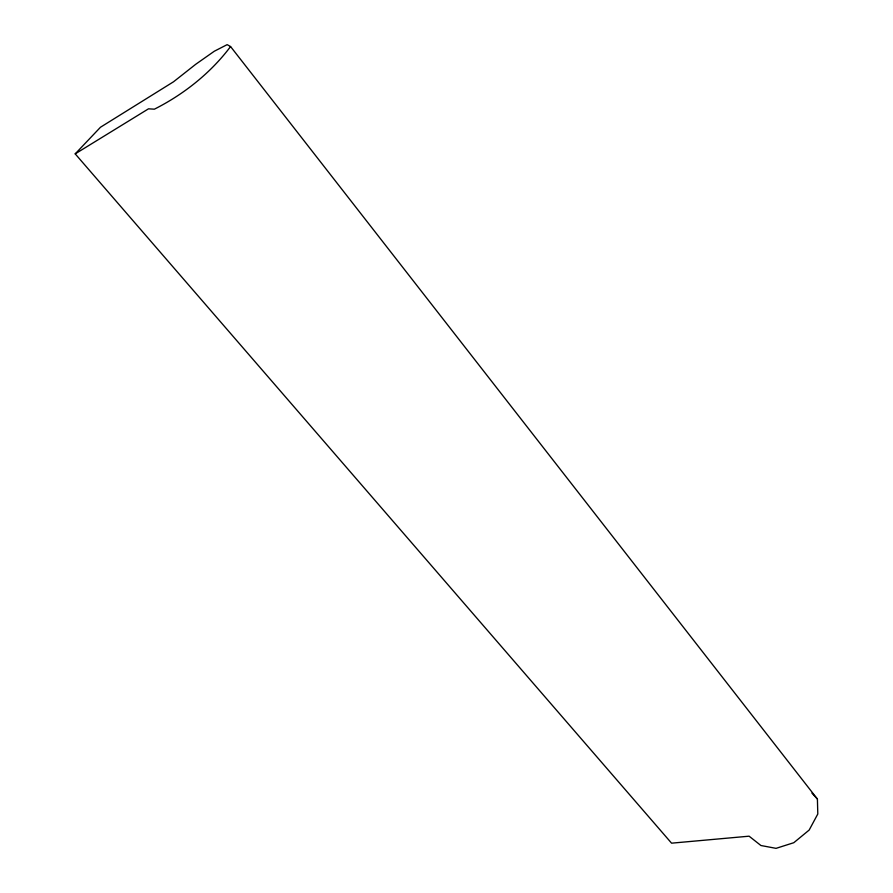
<?xml version="1.0" encoding="UTF-8"?>
<svg xmlns="http://www.w3.org/2000/svg" width="893" height="893" viewBox="0 0 893 893"><rect width="100%" height="100%" fill="white"/><g stroke="black" fill="none" stroke-linecap="round" stroke-linejoin="round"><path stroke-width="1.34" d="M230.561 46.548C210.826 72.913 183.724 94.412 154.366 109.18L148.506 108.823L75.202 153.864L671.558 843.171L749.104 836.183L760.925 845.515L776.05 848.35L793.788 842.713L809.158 830.066L817.798 814.003L817.408 799.045L230.561 46.548L227.146 44.65L214.342 51.214L195.723 64.285L173.543 81.776L100.496 127.23L75.202 153.864M811.949 793.163L817.408 799.045"/></g></svg>
